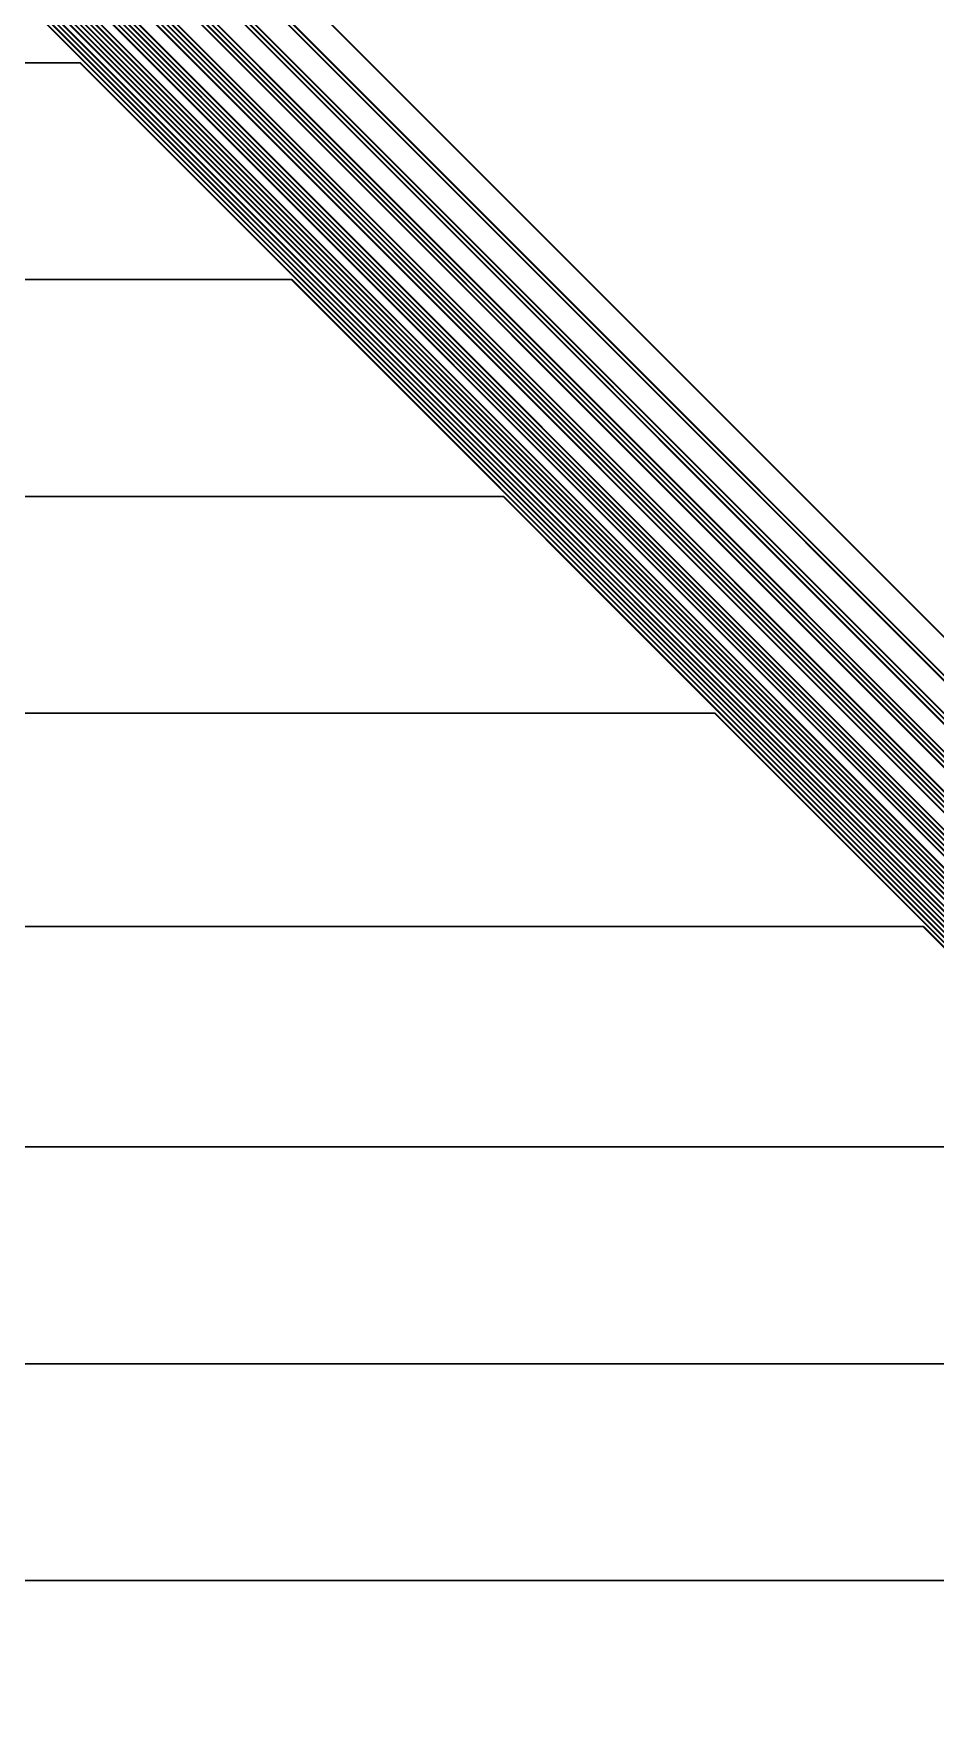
# Model space of a CAD drawing. Header units: inches. Extents: x 0 to 565, y 0 to 565.
# Drawn here: x 205.15 to 231.14, y 284.52 to 333.33 of the extents above; entities that cross this region are included whole.
import ezdxf

# ---------------------------------------------------------------- set-up
doc = ezdxf.new("R2010")
doc.units = ezdxf.units.IN

msp = doc.modelspace()

# ---------------------------------------------------------------- linework, layer by layer
at = {"const_width": 0.05}
for points in [[(14.839, 532.5), (253.889, 293.45)], [(19.989, 526.25), (253.889, 292.35)], [(26.089, 520), (253.839, 292.25)], [(31.389, 513.75), (253.889, 291.25)], [(37.489, 507.5), (253.839, 291.15)], [(43.589, 501.25), (253.789, 291.05)], [(49.039, 495), (253.889, 290.15)], [(55.139, 488.75), (253.839, 290.05)], [(61.239, 482.5), (253.789, 289.95)], [(67.339, 476.25), (253.739, 289.85)], [(72.889, 470), (253.889, 289)], [(78.989, 463.75), (253.839, 288.9)], [(85.089, 457.5), (253.789, 288.8)], [(91.189, 451.25), (253.739, 288.7)], [(97.289, 445), (253.689, 288.6)], [(103.039, 438.75), (253.889, 287.9)], [(109.139, 432.5), (253.839, 287.8)], [(115.239, 426.25), (253.789, 287.7)], [(121.339, 420), (253.739, 287.6)], [(127.439, 413.75), (253.689, 287.5)], [(133.539, 407.5), (253.639, 287.4)], [(139.439, 401.25), (253.889, 286.8)], [(145.539, 395), (253.839, 286.7)], [(151.639, 388.75), (253.789, 286.6)], [(157.739, 382.5), (253.739, 286.5)], [(163.839, 376.25), (253.689, 286.4)], [(169.939, 370), (253.639, 286.3)], [(176.039, 363.75), (253.589, 286.2)], [(182.089, 357.5), (253.889, 285.7)], [(188.189, 351.25), (253.839, 285.6)], [(194.289, 345), (253.789, 285.5)], [(200.389, 338.75), (253.739, 285.4)], [(7.889, 332.5), (206.489, 332.5)], [(206.489, 332.5), (253.689, 285.3)], [(10.375, 326.25), (212.589, 326.25)], [(212.589, 326.25), (253.639, 285.2)], [(3.125, 320), (218.689, 320)], [(218.689, 320), (253.589, 285.1)], [(10.375, 313.75), (224.789, 313.75)], [(224.789, 313.75), (253.539, 285)], [(3.225, 307.6), (230.8, 307.6)], [(230.8, 307.6), (253.85, 284.55)], [(10.375, 301.25), (236.989, 301.25)], [(3.125, 295), (243.089, 295)], [(14.189, 288.75), (249.189, 288.75)]]:
    msp.add_lwpolyline(points, dxfattribs=at)
at = {"const_width": 0.025}
for points in [[(206.476, 332.5, 1), (206.501, 332.5, 1)], [(206.476, 332.5, 1), (206.501, 332.5, 1)], [(212.576, 326.25, 1), (212.601, 326.25, 1)], [(212.576, 326.25, 1), (212.601, 326.25, 1)], [(218.676, 320, 1), (218.701, 320, 1)], [(218.676, 320, 1), (218.701, 320, 1)], [(224.776, 313.75, 1), (224.801, 313.75, 1)], [(224.776, 313.75, 1), (224.801, 313.75, 1)], [(230.787, 307.6, 1), (230.812, 307.6, 1)], [(230.787, 307.6, 1), (230.812, 307.6, 1)]]:
    msp.add_lwpolyline(points, format="xyb", close=True, dxfattribs=at)

doc.saveas('drawing.dxf')
